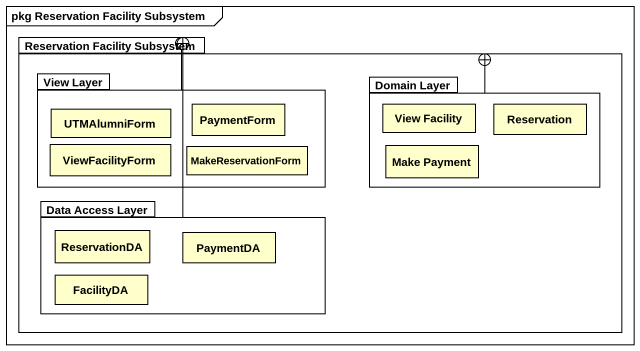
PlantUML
@startuml
mainframe pkg Reservation Facility Subsystem
hide circle
hide empty members
package "Reservation Facility Subsystem" as Reservation_Facility {
  package "View Layer" as View_Layer {
    class UTMAlumniForm
    class PaymentForm
    class ViewFacilityForm
    class MakeReservationForm
  }
  package "Domain Layer" as Domain_Layer {
    class "View Facility" as View_Facility
    class Reservation
    class "Make Payment" as Make_Payment
  }
  package "Data Access Layer" as Data_Access_Layer {
    class ReservationDA
    class PaymentDA
    class FacilityDA
  }
}
View_Layer -right-+ Reservation_Facility
Domain_Layer -left-+ Reservation_Facility
Data_Access_Layer -right-+ Reservation_Facility
@enduml
